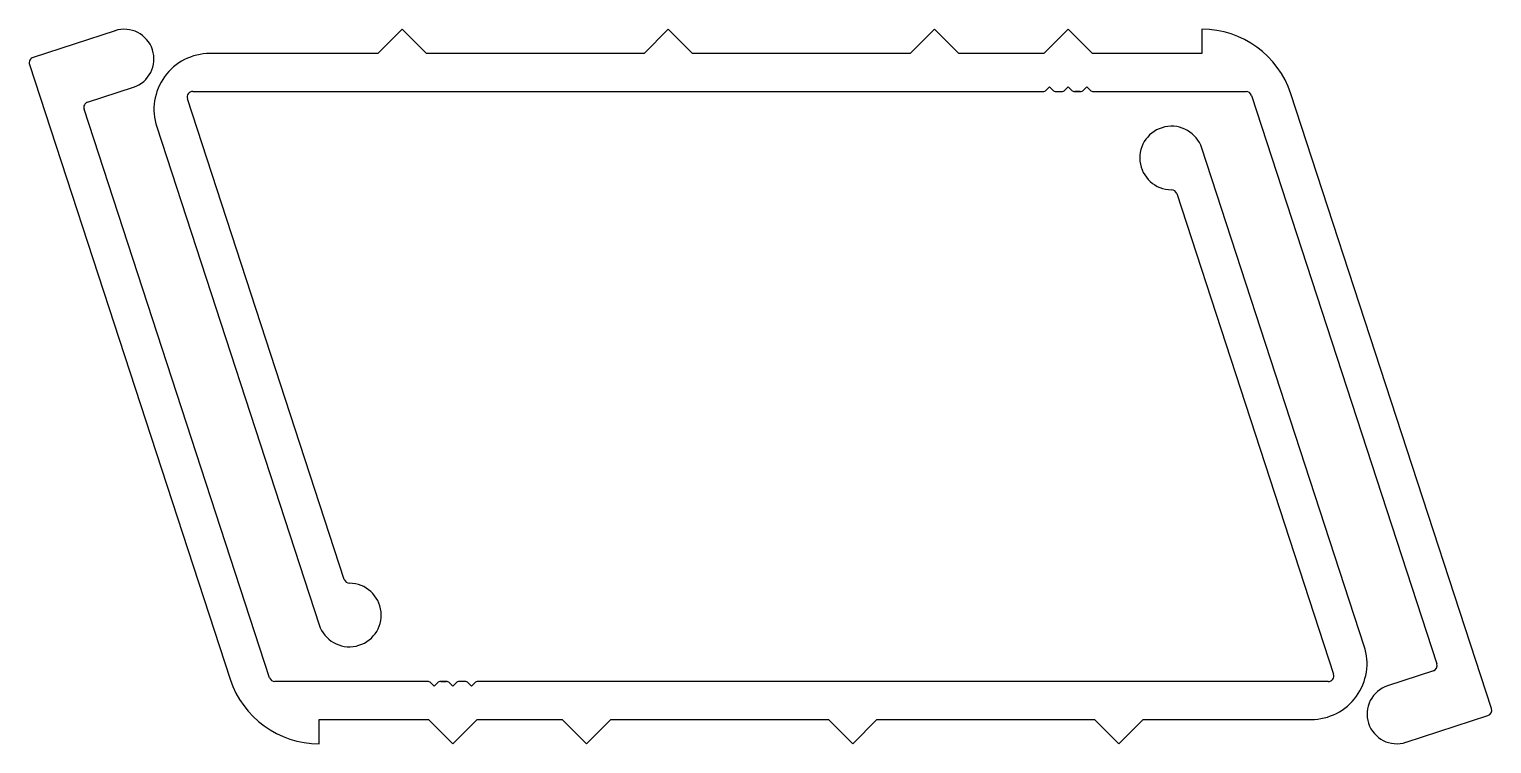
# Model space of a CAD drawing. Extents: x -36.6 to 41.7, y 1.1 to 39.4.
import ezdxf

# ---------------------------------------------------------------- set-up
doc = ezdxf.new("R2010")
doc.units = 0
doc.header["$MEASUREMENT"] = 0
doc.layers.get('0').update_dxf_attribs({"linetype": 'CONTINUOUS'})

msp = doc.modelspace()

# ---------------------------------------------------------------- linework, layer by layer
at = {"color": 7}
for p, q in [((-31.995, 39.311), (-36.378, 37.88)), ((-16.632, 39.389), (-17.932, 38.089)), ((-15.332, 38.089), (-16.632, 39.389)), ((-2.382, 39.389), (-3.682, 38.089)), ((-1.082, 38.089), (-2.382, 39.389)), ((11.868, 39.389), (10.568, 38.089)), ((13.168, 38.089), (11.868, 39.389)), ((19.018, 39.389), (17.718, 38.089)), ((20.318, 38.089), (19.018, 39.389)), ((26.177, 39.389), (26.168, 39.389)), ((26.168, 39.389), (26.168, 38.089)), ((-29.99, 38.293), (-29.99, 38.293)), ((-17.932, 38.089), (-26.912, 38.089)), ((-3.682, 38.089), (-15.332, 38.089)), ((10.568, 38.089), (-1.082, 38.089)), ((17.718, 38.089), (13.168, 38.089)), ((26.168, 38.089), (20.318, 38.089)), ((-36.57, 37.502), (-25.828, 4.598)), ((-33.461, 35.487), (-31.008, 36.288)), ((-27.835, 36.059), (17.665, 36.059)), ((17.665, 36.059), (17.665, 36.059)), ((17.665, 36.059), (17.665, 36.059)), ((17.842, 36.133), (18.013, 36.304)), ((18.024, 36.304), (18.195, 36.133)), ((18.372, 36.059), (18.665, 36.059)), ((18.842, 36.133), (19.013, 36.304)), ((19.024, 36.304), (19.195, 36.133)), ((19.372, 36.059), (19.665, 36.059)), ((19.665, 36.059), (19.372, 36.059)), ((19.372, 36.059), (19.665, 36.059)), ((19.665, 36.059), (19.372, 36.059)), ((19.372, 36.059), (19.665, 36.059)), ((19.841, 36.133), (20.013, 36.304)), ((20.024, 36.304), (20.195, 36.133)), ((20.372, 36.059), (28.538, 36.059)), ((20.372, 36.059), (20.372, 36.059)), ((20.372, 36.059), (20.372, 36.059)), ((-19.724, 9.946), (-28.12, 35.666)), ((28.823, 35.852), (38.755, 5.43)), ((41.672, 3.037), (30.93, 35.941)), ((-23.721, 4.686), (-33.653, 35.109)), ((-29.764, 34.158), (-21.064, 7.512)), ((34.866, 6.38), (26.167, 33.027)), ((24.826, 30.592), (33.223, 4.872)), ((35.093, 5.576), (35.093, 5.576)), ((38.563, 5.051), (36.111, 4.251)), ((-15.269, 4.479), (-23.436, 4.479)), ((-15.269, 4.479), (-15.269, 4.479)), ((-15.269, 4.479), (-15.269, 4.479)), ((-14.922, 4.235), (-15.093, 4.406)), ((-14.739, 4.406), (-14.91, 4.235)), ((-14.27, 4.479), (-14.562, 4.479)), ((-14.562, 4.479), (-14.27, 4.479)), ((-14.27, 4.479), (-14.562, 4.479)), ((-14.562, 4.479), (-14.27, 4.479)), ((-14.27, 4.479), (-14.562, 4.479)), ((-13.922, 4.235), (-14.093, 4.406)), ((-13.739, 4.406), (-13.91, 4.235)), ((-13.27, 4.479), (-13.562, 4.479)), ((-12.922, 4.235), (-13.093, 4.406)), ((-12.739, 4.406), (-12.91, 4.235)), ((32.938, 4.479), (-12.563, 4.479)), ((-12.563, 4.479), (-12.563, 4.479)), ((-12.563, 4.479), (-12.563, 4.479)), ((-21.066, 1.149), (-21.066, 2.449)), ((-21.066, 2.449), (-15.216, 2.449)), ((-15.216, 2.449), (-13.916, 1.149)), ((-13.916, 1.149), (-12.616, 2.449)), ((-12.616, 2.449), (-8.066, 2.449)), ((-8.066, 2.449), (-6.766, 1.149)), ((-6.766, 1.149), (-5.466, 2.449)), ((-5.466, 2.449), (6.184, 2.449)), ((6.184, 2.449), (7.484, 1.149)), ((7.484, 1.149), (8.784, 2.449)), ((8.784, 2.449), (20.434, 2.449)), ((20.434, 2.449), (21.734, 1.149)), ((21.734, 1.149), (23.034, 2.449)), ((23.034, 2.449), (32.014, 2.449)), ((37.098, 1.228), (41.48, 2.659)), ((-21.075, 1.149), (-21.066, 1.149))]:
    msp.add_line(p, q, dxfattribs=at)
for centre, radius, start, end in [((-31.502, 37.799), 1.59, 18.08, 108.08), ((26.177, 34.389), 5, 18.08, 90), ((-36.285, 37.595), 0.3, 108.08, 198.08), ((-31.502, 37.799), 1.59, 288.08, 18.08), ((-26.912, 35.089), 3, 90, 198.08), ((-27.835, 35.759), 0.3, 90, 198.08), ((17.665, 36.309), 0.25, 270, 315), ((18.018, 36.298), 0.008, 45, 135), ((18.372, 36.309), 0.25, 225, 270), ((18.665, 36.309), 0.25, 270, 315), ((19.018, 36.298), 0.008, 45, 135), ((19.372, 36.309), 0.25, 225, 270), ((19.665, 36.309), 0.25, 270, 315), ((20.018, 36.298), 0.008, 45, 135), ((20.372, 36.309), 0.25, 225, 270), ((28.538, 35.759), 0.3, 18.08, 90), ((-33.368, 35.202), 0.3, 108.08, 198.08), ((24.551, 32.499), 1.7, 18.08, 269.71919), ((24.541, 30.499), 0.3, 18.08, 89.71919), ((-19.448, 8.039), 1.7, 198.08, 89.71919), ((-19.439, 10.039), 0.3, 198.08, 269.71919), ((32.014, 5.449), 3, 270, 18.08), ((32.938, 4.779), 0.3, 270, 18.08), ((38.47, 5.337), 0.3, 288.08, 18.08), ((-21.075, 6.149), 5, 198.08, 270), ((-23.436, 4.779), 0.3, 198.08, 270), ((-15.269, 4.229), 0.25, 45, 90), ((-14.916, 4.241), 0.008, 225, 315), ((-14.562, 4.229), 0.25, 90, 135), ((-14.27, 4.229), 0.25, 45, 90), ((-13.916, 4.241), 0.008, 225, 315), ((-13.562, 4.229), 0.25, 90, 135), ((-13.27, 4.229), 0.25, 45, 90), ((-12.916, 4.241), 0.008, 225, 315), ((-12.563, 4.229), 0.25, 90, 135), ((36.604, 2.739), 1.59, 108.08, 198.08), ((41.387, 2.944), 0.3, 288.08, 18.08), ((36.604, 2.739), 1.59, 198.08, 288.08)]:
    msp.add_arc(centre, radius, start, end, dxfattribs=at)

doc.saveas('drawing.dxf')
